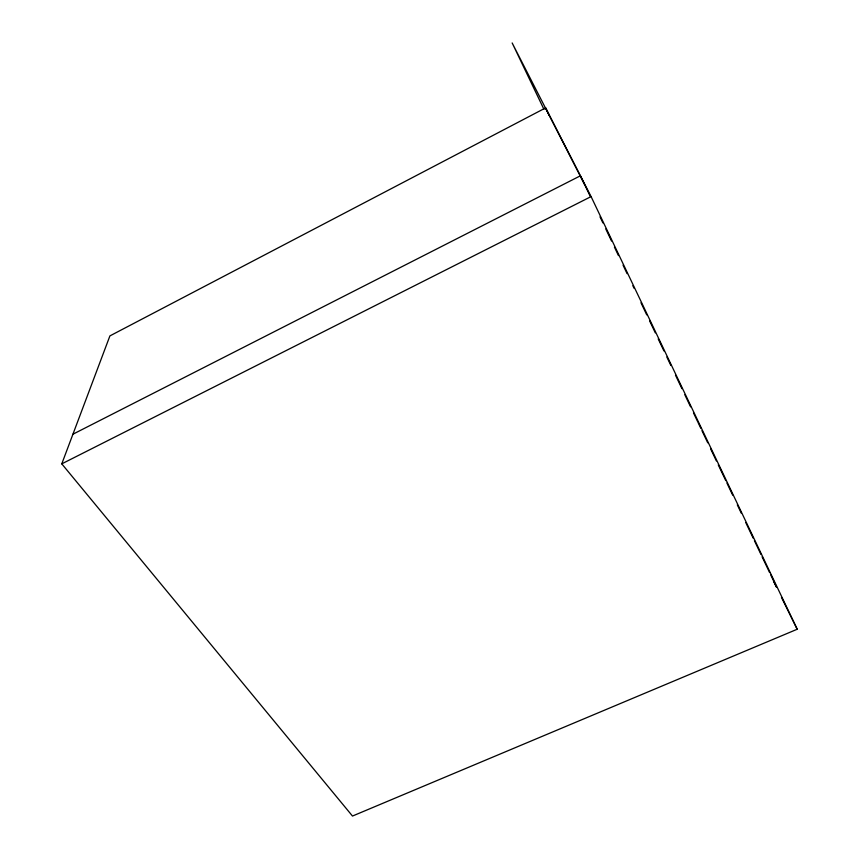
<?xml version="1.0" encoding="UTF-8"?>
<svg xmlns="http://www.w3.org/2000/svg" width="859" height="859" viewBox="0 0 859 859"><rect width="100%" height="100%" fill="white"/><g stroke="black" fill="none" stroke-linecap="round" stroke-linejoin="round"><path stroke-width="1.29" d="M61.784 463.849L109.909 335.901L545.637 107.88L591.089 196.593L797.216 629.239L352.48 816.05L61.784 463.849L591.089 196.593M72.929 434.214L580.426 175.784L590.219 196.324M584.431 184.202L512.157 42.95L543.94 109.318M773.497 581.156L776.482 587.18M781.475 597.456L797.216 629.239M545.637 107.88L549.169 115.278M600.011 216.865L602.9 222.921M605.778 228.945L611.533 241.035M614.41 247.07L618.469 255.585M623.054 265.195L627.091 273.656M632.847 285.736L634.049 288.259M640.975 302.776L646.741 314.877M649.554 320.772L655.31 332.852M658.198 338.897L663.953 350.977M666.831 357.022L670.868 365.472M675.475 375.147L681.928 388.676M684.816 394.732L690.582 406.833M693.471 412.878L697.508 421.35M697.938 422.263L700.826 428.308M701.975 430.724L707.741 442.804M710.618 448.838L716.374 460.929M718.274 464.912L725.78 480.643M726.929 483.059L732.695 495.16M737.312 504.834L741.349 513.306M745.752 522.54L753.246 538.249M754.395 540.665L760.967 554.442M762.116 556.868L769.621 572.599M770.77 575.015L776.547 587.116"/></g></svg>
